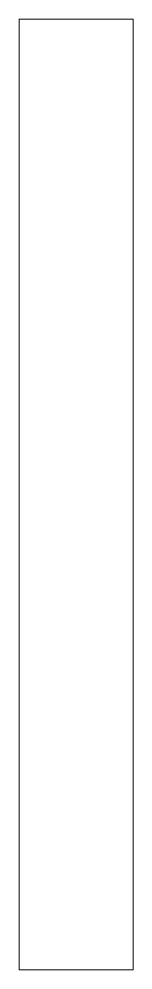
# Paper-space layout '_Direita' of a CAD drawing. Header units: millimetres. Extents: x -3 to 0, y -12.5 to 12.5.
import ezdxf

# ---------------------------------------------------------------- set-up
doc = ezdxf.new("R2010")
doc.units = ezdxf.units.MM

psp = doc.layouts.new('_Direita')

# ---------------------------------------------------------------- linework, layer by layer
at = {"color": 7, "linetype": 'Continuous', "lineweight": 15}
for p, q in [((-3, 12.5), (0, 12.5)), ((-3, -12.5), (-3, 12.5)), ((0, -12.5), (0, 12.5)), ((-3, -12.5), (0, -12.5))]:
    psp.add_line(p, q, dxfattribs=at)

doc.saveas('drawing.dxf')
